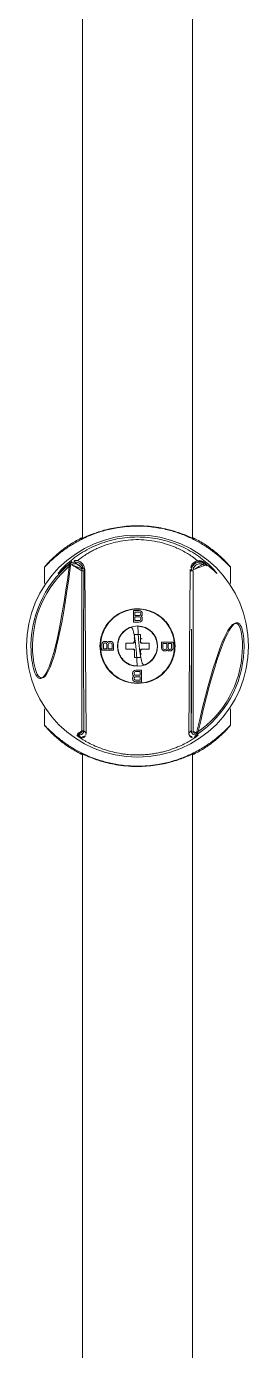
# Model space of a CAD drawing. Extents: x 16296675219 to 16296676413, y -37409617825 to -37409616950.
# Drawn here: x 16296675867 to 16296675905.6, y -37409617394.6 to -37409617164.5 of the extents above; entities that cross this region are included whole.
import ezdxf

# ---------------------------------------------------------------- set-up
doc = ezdxf.new("R2010")
doc.units = 0
doc.header["$LTSCALE"] = 10
doc.header["$MEASUREMENT"] = 0
doc.layers.get('0').update_dxf_attribs({"linetype": 'CONTINUOUS'})

# ---------------------------------------------------------------- blocks, each defined once
blk = doc.blocks.new('A$C740E48B8')
at = {"color": 7, "linetype": 'Continuous', "lineweight": 15}
for p, q in [((31.52, 676.6), (31.52, 472.33)), ((50.62, 472.33), (50.62, 676.6)), ((24.92, 467.35), (24.92, 464.47)), ((29.26, 467.84), (29.57, 468.18)), ((52.58, 468.18), (52.88, 467.84)), ((57.22, 464.47), (57.22, 467.35)), ((31.41, 466.69), (31.42, 466.69)), ((31.72, 466.68), (31.7, 453.58)), ((31.72, 466.68), (31.89, 466.87)), ((32.15, 438.46), (31.89, 466.87)), ((50, 438.46), (50.25, 466.87)), ((50.25, 466.87), (50.42, 466.68)), ((41.36, 459.76), (40.36, 459.76)), ((40.36, 457.75), (40.36, 459.76)), ((40.61, 459.5), (41.4, 459.5)), ((40.61, 458.9), (40.61, 459.5)), ((41.4, 458.9), (40.61, 458.9)), ((40.61, 458.01), (40.61, 458.65)), ((40.61, 458.65), (41.4, 458.65)), ((41.4, 458.01), (40.61, 458.01)), ((41.57, 459.72), (41.36, 459.76)), ((41.4, 459.5), (41.53, 459.46)), ((41.53, 458.95), (41.4, 458.9)), ((41.4, 458.65), (41.53, 458.6)), ((41.53, 458.05), (41.4, 458.01)), ((41.53, 459.46), (41.61, 459.37)), ((41.61, 459.03), (41.53, 458.95)), ((41.53, 458.6), (41.61, 458.52)), ((41.61, 458.13), (41.53, 458.05)), ((41.74, 459.59), (41.57, 459.72)), ((41.74, 457.92), (41.57, 457.79)), ((41.61, 459.37), (41.65, 459.25)), ((41.65, 459.16), (41.61, 459.03)), ((41.61, 458.52), (41.65, 458.39)), ((41.65, 458.26), (41.61, 458.13)), ((41.65, 459.25), (41.65, 459.16)), ((41.65, 458.78), (41.74, 458.82)), ((41.74, 458.73), (41.65, 458.78)), ((41.65, 458.39), (41.65, 458.26)), ((41.86, 459.42), (41.74, 459.59)), ((41.74, 458.82), (41.86, 458.99)), ((41.74, 458.73), (41.86, 458.56)), ((41.86, 458.09), (41.74, 457.92)), ((41.91, 459.29), (41.86, 459.42)), ((41.86, 458.99), (41.91, 459.12)), ((41.86, 458.56), (41.91, 458.43)), ((41.91, 458.22), (41.86, 458.09)), ((41.91, 459.12), (41.91, 459.29)), ((41.91, 458.43), (41.91, 458.22)), ((41.36, 457.75), (40.36, 457.75)), ((41.07, 457.03), (41.12, 457.03)), ((41.57, 457.79), (41.36, 457.75)), ((31.7, 453.58), (31.72, 438.86)), ((34.93, 454.08), (34.89, 453.87)), ((34.89, 453.87), (34.89, 452.86)), ((35.06, 454.25), (34.93, 454.08)), ((35.23, 454.37), (35.06, 454.25)), ((35.15, 453.91), (35.19, 454.04)), ((35.15, 453.12), (35.15, 453.91)), ((35.19, 454.04), (35.27, 454.12)), ((35.36, 454.41), (35.23, 454.37)), ((35.27, 454.12), (35.4, 454.16)), ((35.53, 454.41), (35.36, 454.41)), ((35.4, 454.16), (35.49, 454.16)), ((35.49, 454.16), (35.62, 454.12)), ((35.66, 454.37), (35.53, 454.41)), ((35.62, 454.12), (35.7, 454.04)), ((35.83, 454.25), (35.66, 454.37)), ((35.7, 454.04), (35.74, 453.91)), ((35.74, 453.91), (35.74, 453.12)), ((35.87, 454.16), (35.83, 454.25)), ((35.92, 454.25), (35.87, 454.16)), ((35.92, 454.25), (36.09, 454.37)), ((36, 453.91), (36.04, 454.04)), ((36, 453.12), (36, 453.91)), ((36.04, 454.04), (36.13, 454.12)), ((36.09, 454.37), (36.22, 454.41)), ((36.13, 454.12), (36.26, 454.16)), ((36.22, 454.41), (36.43, 454.41)), ((36.26, 454.16), (36.39, 454.16)), ((36.39, 454.16), (36.51, 454.12)), ((36.43, 454.41), (36.56, 454.37)), ((36.51, 454.12), (36.6, 454.04)), ((36.56, 454.37), (36.73, 454.25)), ((36.6, 454.04), (36.64, 453.91)), ((36.64, 453.91), (36.64, 453.12)), ((36.73, 454.25), (36.86, 454.08)), ((36.86, 454.08), (36.9, 453.87)), ((36.9, 453.87), (36.9, 452.86)), ((39.07, 454.08), (40.27, 454.08)), ((39.07, 453.08), (39.07, 454.08)), ((40.57, 454.38), (40.57, 455.58)), ((40.57, 455.58), (41.07, 455.58)), ((41.07, 455.58), (41.57, 455.58)), ((41.57, 455.58), (41.57, 454.33)), ((41.82, 454.08), (43.07, 454.08)), ((43.07, 454.08), (43.07, 453.08)), ((45.24, 453.29), (45.24, 454.29)), ((45.24, 454.29), (47.25, 454.29)), ((45.28, 453.08), (45.24, 453.29)), ((45.5, 454.04), (46.14, 454.04)), ((45.5, 453.24), (45.5, 454.04)), ((46.14, 454.04), (46.14, 453.24)), ((46.4, 454.04), (46.99, 454.04)), ((46.4, 453.24), (46.4, 454.04)), ((46.99, 454.04), (46.99, 453.24)), ((47.21, 453.08), (47.25, 453.29)), ((47.25, 453.29), (47.25, 454.29)), ((36.9, 452.86), (34.89, 452.86)), ((35.74, 453.12), (35.15, 453.12)), ((36.64, 453.12), (36, 453.12)), ((40.32, 453.08), (39.07, 453.08)), ((40.57, 451.58), (40.57, 452.83)), ((41.07, 451.58), (40.57, 451.58)), ((41.57, 451.58), (41.07, 451.58)), ((41.57, 452.83), (41.57, 451.58)), ((43.07, 453.08), (41.82, 453.08)), ((45.41, 452.91), (45.28, 453.08)), ((45.58, 452.78), (45.41, 452.91)), ((45.54, 453.12), (45.5, 453.24)), ((45.63, 453.04), (45.54, 453.12)), ((45.71, 452.74), (45.58, 452.78)), ((45.75, 452.99), (45.63, 453.04)), ((45.93, 452.74), (45.71, 452.74)), ((45.88, 452.99), (45.75, 452.99)), ((46.01, 453.04), (45.88, 452.99)), ((46.05, 452.78), (45.93, 452.74)), ((46.1, 453.12), (46.01, 453.04)), ((46.22, 452.91), (46.05, 452.78)), ((46.14, 453.24), (46.1, 453.12)), ((46.22, 452.91), (46.27, 452.99)), ((46.27, 452.99), (46.31, 452.91)), ((46.31, 452.91), (46.48, 452.78)), ((46.44, 453.12), (46.4, 453.24)), ((46.52, 453.04), (46.44, 453.12)), ((46.48, 452.78), (46.61, 452.74)), ((46.65, 452.99), (46.52, 453.04)), ((46.61, 452.74), (46.78, 452.74)), ((46.74, 452.99), (46.65, 452.99)), ((46.87, 453.04), (46.74, 452.99)), ((46.78, 452.74), (46.91, 452.78)), ((46.95, 453.12), (46.87, 453.04)), ((46.91, 452.78), (47.08, 452.91)), ((46.99, 453.24), (46.95, 453.12)), ((47.08, 452.91), (47.21, 453.08)), ((40.23, 448.94), (40.28, 449.07)), ((40.23, 448.72), (40.23, 448.94)), ((40.28, 448.59), (40.23, 448.72)), ((40.28, 449.07), (40.4, 449.24)), ((40.4, 449.24), (40.57, 449.36)), ((40.49, 448.89), (40.53, 449.02)), ((40.49, 448.77), (40.49, 448.89)), ((40.53, 448.64), (40.49, 448.77)), ((40.53, 449.02), (40.61, 449.11)), ((40.57, 449.36), (40.78, 449.41)), ((40.61, 449.11), (40.74, 449.15)), ((40.74, 449.15), (41.53, 449.15)), ((40.78, 449.41), (41.78, 449.41)), ((41.07, 450.13), (41.02, 450.13)), ((41.53, 449.15), (41.53, 448.51)), ((41.78, 449.41), (41.78, 447.4)), ((40.28, 448.17), (40.23, 448.04)), ((40.23, 448.04), (40.23, 447.87)), ((40.23, 447.87), (40.28, 447.74)), ((40.4, 448.42), (40.28, 448.59)), ((40.4, 448.34), (40.28, 448.17)), ((40.28, 447.74), (40.4, 447.57)), ((40.4, 448.42), (40.49, 448.38)), ((40.49, 448.38), (40.4, 448.34)), ((40.4, 447.57), (40.57, 447.44)), ((40.49, 448), (40.53, 448.12)), ((40.49, 447.91), (40.49, 448)), ((40.53, 447.78), (40.49, 447.91)), ((40.61, 448.55), (40.53, 448.64)), ((40.53, 448.12), (40.61, 448.21)), ((40.61, 447.7), (40.53, 447.78)), ((40.57, 447.44), (40.78, 447.4)), ((40.74, 448.51), (40.61, 448.55)), ((40.61, 448.21), (40.74, 448.25)), ((40.74, 447.65), (40.61, 447.7)), ((41.53, 448.51), (40.74, 448.51)), ((40.74, 448.25), (41.53, 448.25)), ((41.53, 447.65), (40.74, 447.65)), ((40.78, 447.4), (41.78, 447.4)), ((41.53, 448.25), (41.53, 447.65)), ((24.92, 442.69), (24.92, 439.81)), ((57.22, 439.8), (57.22, 442.69)), ((30.63, 438.28), (30.79, 438.52)), ((31.23, 437.72), (30.63, 438.28)), ((32.15, 438.46), (31.72, 438.86)), ((32.15, 438.46), (32.08, 438.09)), ((50.42, 438.86), (50, 438.46)), ((51.51, 438.28), (50.92, 437.72)), ((51.35, 438.52), (51.51, 438.28)), ((31.52, 434.82), (31.52, 129.65)), ((50.62, 129.65), (50.62, 434.82))]:
    blk.add_line(p, q, dxfattribs=at)
at = {"color": 7, "linetype": 'Continuous', "lineweight": 15, "flags": 128}
for points in [[(31.42, 438.85), (31.41, 442.33), (31.4, 445.81), (31.4, 449.29), (31.39, 452.77), (31.39, 456.25), (31.4, 459.73), (31.4, 463.21), (31.41, 466.69)], [(50.73, 466.69), (50.74, 463.21), (50.74, 459.73), (50.75, 456.25), (50.75, 452.77), (50.74, 449.29), (50.74, 445.81), (50.73, 442.33), (50.72, 438.85)]]:
    blk.add_lwpolyline(points, dxfattribs=at)
at = {"color": 7, "linetype": 'Continuous', "lineweight": 15}
for radius in [19.3, 6.43, 3.5]:
    blk.add_circle((41.07, 453.58), radius, dxfattribs=at)
for centre, radius, start, end in [((41.07, 453.58), 18.52, 129.6336, 235.6854), ((41.07, 453.58), 18.24, 129.6336, 235.6854), ((41.07, 453.58), 18.24, 304.3146, 50.3664), ((41.07, 453.58), 18.52, 304.3146, 50.3664), ((41.07, 453.58), 6.5, 269.9126, 270.001), ((50.66, 440.97), 2.12, 263.4116, 271.7713)]:
    blk.add_arc(centre, radius, start, end, dxfattribs=at)
for points, knots in [([(31.52, 472.45), (31.16, 472.28), (30.14, 471.78), (28.65, 470.8), (27.08, 469.58), (25.99, 468.53), (25.31, 467.82), (24.97, 467.41), (24.88, 467.28), (25.05, 467.45), (25.44, 467.85), (26.09, 468.49), (27.16, 469.45), (28.76, 470.66), (30.74, 471.88), (32.92, 472.9), (35.22, 473.68), (37.3, 474.14), (39.28, 474.39), (41.25, 474.47), (43.43, 474.35), (45.72, 473.98), (47.88, 473.38), (49.9, 472.6), (51.77, 471.66), (53.53, 470.55), (55.09, 469.36), (56.18, 468.36), (56.84, 467.71), (57.17, 467.36), (57.26, 467.29), (57.08, 467.52), (56.62, 468.04), (55.8, 468.89), (54.52, 470.02), (52.79, 471.32), (51.32, 472.1), (50.62, 472.47)], [0, 0, 0, 0, 0.016817, 0.047324, 0.083181, 0.120041, 0.143875, 0.168283, 0.192162, 0.21693, 0.238279, 0.26007, 0.294309, 0.329513, 0.364621, 0.400703, 0.428964, 0.457986, 0.478738, 0.499873, 0.527273, 0.555577, 0.582956, 0.611009, 0.641001, 0.671604, 0.70743, 0.744295, 0.767666, 0.791611, 0.815021, 0.839267, 0.865478, 0.892441, 0.928628, 0.965842, 1, 1, 1, 1]), ([(50.62, 472.38), (50.78, 472.29), (51.09, 472.11), (50.35, 472.46), (48.8, 473.13), (46.36, 473.92), (43.6, 474.41), (40.71, 474.54), (37.92, 474.34), (35.1, 473.72), (32.81, 472.92), (31.43, 472.29), (31.03, 472.11), (31.41, 472.31), (31.52, 472.37)], [0, 0, 0, 0, 0.08063, 0.165307, 0.25153, 0.346505, 0.444724, 0.502748, 0.591528, 0.680133, 0.773349, 0.871881, 0.964696, 1, 1, 1, 1]), ([(29.57, 468.18), (28.93, 467.66), (27.79, 466.72), (27.15, 466.07), (27.33, 466.37), (28.43, 467.6), (30.61, 469.43), (33.74, 471.17), (37.35, 472.3), (41.08, 472.67), (44.8, 472.29), (48.41, 471.17), (51.53, 469.43), (53.71, 467.6), (54.81, 466.37), (54.99, 466.07), (54.35, 466.72), (53.21, 467.66), (52.58, 468.18)], [0, 0, 0, 0, 0.066941, 0.120808, 0.172156, 0.234385, 0.307952, 0.379537, 0.442933, 0.500082, 0.557385, 0.62063, 0.692197, 0.765567, 0.827717, 0.879132, 0.932981, 1, 1, 1, 1]), ([(30.58, 468.41), (30.88, 468.64), (31.4, 469.04), (32.21, 469.57), (32.92, 469.99), (33.62, 470.36), (34.63, 470.82), (35.96, 471.31), (37.66, 471.76), (39.43, 472.04), (41.26, 472.13), (43.12, 471.99), (44.99, 471.65), (46.86, 471.09), (48.38, 470.44), (49.53, 469.81), (50.42, 469.26), (51.09, 468.78), (51.45, 468.49), (51.56, 468.41)], [0, 0, 0, 0, 0.0638376, 0.1115071, 0.1465599, 0.1852827, 0.2227309, 0.2968982, 0.3665901, 0.4369417, 0.5069515, 0.5771525, 0.6524629, 0.7315465, 0.8186906, 0.8705252, 0.9180428, 0.9758865, 1, 1, 1, 1]), ([(29.65, 468.26), (29.44, 468.02), (29.22, 467.77), (29.08, 467.56), (29.08, 467.55)], [0, 0, 0, 0, 0.97002, 1, 1, 1, 1]), ([(29.26, 467.84), (29.37, 467.92), (29.61, 468.09), (30.03, 468.19), (30.46, 468.19), (30.87, 468.06), (31.22, 467.82), (31.5, 467.49), (31.68, 467.1), (31.71, 466.82), (31.72, 466.68)], [0, 0, 0, 0, 0.125957, 0.251124, 0.375855, 0.500342, 0.624839, 0.749586, 0.874618, 1, 1, 1, 1]), ([(31.41, 466.69), (31.4, 466.8), (31.39, 467.03), (31.24, 467.34), (31.02, 467.61), (30.73, 467.8), (30.4, 467.9), (30.05, 467.91), (29.72, 467.82), (29.53, 467.69), (29.44, 467.62)], [0, 0, 0, 0, 0.123395, 0.249265, 0.375367, 0.499788, 0.624284, 0.750505, 0.876494, 1, 1, 1, 1]), ([(31.89, 466.87), (31.88, 466.96), (31.87, 467.14), (31.77, 467.48), (31.57, 467.85), (31.25, 468.17), (30.89, 468.36), (30.53, 468.45), (30.06, 468.46), (29.76, 468.29), (29.57, 468.18)], [0, 0, 0, 0, 0.0712883, 0.1411767, 0.2762712, 0.404211, 0.5280843, 0.6482495, 0.7658752, 1, 1, 1, 1]), ([(29.57, 468.18), (29.59, 468.2), (29.64, 468.23), (29.7, 468.24), (29.74, 468.25)], [0, 0, 0, 0, 0.475523, 1, 1, 1, 1]), ([(51.26, 468.34), (51.11, 468.27), (50.84, 468.13), (50.51, 467.76), (50.3, 467.33), (50.27, 467.02), (50.25, 466.87)], [0, 0, 0, 0, 0.287229, 0.534596, 0.772434, 1, 1, 1, 1]), ([(50.42, 466.68), (50.43, 466.82), (50.46, 467.1), (50.64, 467.5), (50.92, 467.82), (51.27, 468.06), (51.68, 468.19), (52.11, 468.19), (52.53, 468.08), (52.77, 467.92), (52.88, 467.84)], [0, 0, 0, 0, 0.125835, 0.250954, 0.37565, 0.500104, 0.624607, 0.749409, 0.874514, 1, 1, 1, 1]), ([(52.7, 467.62), (52.61, 467.69), (52.42, 467.82), (52.08, 467.91), (51.73, 467.9), (51.4, 467.8), (51.12, 467.6), (50.9, 467.34), (50.75, 467.03), (50.74, 466.8), (50.73, 466.69)], [0, 0, 0, 0, 0.124853, 0.251983, 0.378761, 0.503335, 0.627713, 0.753206, 0.877902, 1, 1, 1, 1]), ([(52.08, 468.38), (51.98, 468.4), (51.77, 468.45), (51.45, 468.41), (51.23, 468.32), (51.13, 468.28)], [0, 0, 0, 0, 0.330451, 0.664489, 1, 1, 1, 1]), ([(52.58, 468.18), (52.38, 468.29), (52.07, 468.45), (51.61, 468.45), (51.37, 468.38), (51.26, 468.34)], [0, 0, 0, 0, 0.498023, 0.752741, 1, 1, 1, 1]), ([(52.4, 468.25), (52.4, 468.25), (52.44, 468.25), (52.5, 468.23), (52.55, 468.2), (52.58, 468.18)], [0, 0, 0, 0, 0.0187845, 0.5334095, 1, 1, 1, 1]), ([(53.07, 467.55), (53.06, 467.56), (52.93, 467.76), (52.71, 468.01), (52.5, 468.26)], [0, 0, 0, 0, 0.0275666, 1, 1, 1, 1]), ([(41.07, 447.08), (41.76, 447.14), (43.14, 447.27), (45.01, 448.26), (46.53, 449.78), (47.42, 451.67), (47.69, 453.71), (47.37, 455.64), (46.41, 457.48), (44.86, 459.02), (42.94, 459.9), (40.94, 460.14), (39.08, 459.86), (37.28, 458.98), (35.77, 457.55), (34.78, 455.7), (34.44, 453.62), (34.73, 451.66), (35.57, 449.9), (36.94, 448.4), (38.83, 447.3), (40.33, 447.15), (41.06, 447.08)], [0, 0, 0, 0, 0.049549, 0.098983, 0.151521, 0.206895, 0.247707, 0.297776, 0.347582, 0.403801, 0.462145, 0.500093, 0.547721, 0.595211, 0.646388, 0.704244, 0.752519, 0.798184, 0.84373, 0.892489, 0.947453, 1, 1, 1, 1]), ([(41.02, 450.13), (40.59, 450.18), (39.92, 450.26), (39.13, 450.7), (38.6, 451.14), (38.16, 451.69), (37.75, 452.48), (37.54, 453.6), (37.71, 454.47), (37.87, 454.87), (37.88, 454.88), (37.89, 454.9), (37.93, 455.01), (38.13, 455.43), (38.66, 456.14), (39.72, 456.87), (40.62, 456.97), (41.07, 457.03)], [0, 0, 0, 0, 0.119879, 0.185044, 0.250209, 0.31184, 0.37861, 0.500397, 0.620277, 0.620357, 0.62097, 0.622659, 0.629023, 0.653691, 0.750455, 0.875228, 1, 1, 1, 1]), ([(41.12, 457.03), (41.57, 456.97), (42.47, 456.85), (43.6, 456.04), (44.35, 454.9), (44.61, 453.55), (44.33, 452.21), (43.56, 451.07), (42.42, 450.28), (41.52, 450.18), (41.07, 450.13)], [0, 0, 0, 0, 0.125, 0.25, 0.375, 0.5, 0.625, 0.75, 0.875, 1, 1, 1, 1]), ([(40.57, 454.38), (40.57, 454.36), (40.57, 454.32), (40.54, 454.24), (40.49, 454.16), (40.41, 454.11), (40.33, 454.08), (40.29, 454.08), (40.27, 454.08)], [0, 0, 0, 0, 0.13014, 0.256264, 0.496345, 0.739851, 0.86786, 1, 1, 1, 1]), ([(40.57, 454.98), (40.55, 454.98), (40.46, 454.96), (40.38, 454.9), (40.31, 454.85)], [0, 0, 0, 0, 0.201533, 1, 1, 1, 1]), ([(41.86, 454.85), (41.86, 454.85), (41.77, 454.92), (41.67, 454.95), (41.57, 454.98)], [0, 0, 0, 0, 0.094943, 1, 1, 1, 1]), ([(41.82, 454.08), (41.8, 454.08), (41.77, 454.08), (41.71, 454.1), (41.64, 454.15), (41.59, 454.22), (41.57, 454.28), (41.57, 454.31), (41.57, 454.33)], [0, 0, 0, 0, 0.1321513, 0.2602193, 0.5038599, 0.7437714, 0.8698758, 1, 1, 1, 1]), ([(40.32, 453.08), (40.34, 453.08), (40.37, 453.08), (40.43, 453.06), (40.5, 453.01), (40.55, 452.94), (40.57, 452.88), (40.57, 452.85), (40.57, 452.83)], [0, 0, 0, 0, 0.1305742, 0.2571433, 0.4980265, 0.740861, 0.868423, 1, 1, 1, 1]), ([(41.57, 452.83), (41.57, 452.85), (41.57, 452.88), (41.59, 452.94), (41.64, 453.01), (41.71, 453.06), (41.77, 453.08), (41.8, 453.08), (41.82, 453.08)], [0, 0, 0, 0, 0.132514, 0.261302, 0.507439, 0.745027, 0.870368, 1, 1, 1, 1]), ([(41.57, 452.18), (41.62, 452.19), (41.73, 452.22), (41.81, 452.28), (41.85, 452.32)], [0, 0, 0, 0, 0.522969, 1, 1, 1, 1]), ([(50.62, 434.7), (50.98, 434.88), (52, 435.37), (53.49, 436.36), (55.06, 437.58), (56.15, 438.62), (56.83, 439.34), (57.17, 439.74), (57.26, 439.87), (57.09, 439.71), (56.7, 439.31), (56.05, 438.67), (54.98, 437.71), (53.38, 436.49), (51.4, 435.28), (49.22, 434.26), (46.92, 433.48), (44.84, 433.01), (42.86, 432.77), (40.89, 432.69), (38.71, 432.8), (36.42, 433.18), (34.26, 433.78), (32.24, 434.55), (30.37, 435.5), (28.61, 436.6), (27.05, 437.8), (25.96, 438.79), (25.3, 439.45), (24.97, 439.79), (24.88, 439.86), (25.06, 439.64), (25.52, 439.11), (26.34, 438.27), (27.62, 437.13), (29.36, 435.84), (30.82, 435.06), (31.52, 434.68)], [0, 0, 0, 0, 0.016817, 0.047324, 0.083181, 0.120041, 0.143875, 0.168283, 0.192162, 0.21693, 0.238279, 0.26007, 0.294309, 0.329513, 0.364621, 0.400703, 0.428964, 0.457986, 0.478738, 0.499873, 0.527273, 0.555577, 0.582956, 0.611009, 0.641001, 0.671604, 0.70743, 0.744295, 0.767666, 0.791611, 0.815021, 0.839267, 0.865478, 0.892441, 0.928628, 0.965842, 1, 1, 1, 1]), ([(50.92, 437.72), (51.07, 437.81), (51.37, 437.99), (51.59, 438.1), (51.61, 438.09), (51.42, 437.93), (51.04, 437.66), (50.48, 437.29), (49.7, 436.83), (48.85, 436.4), (48.04, 436.05), (47.34, 435.78), (46.58, 435.52), (45.77, 435.28), (44.93, 435.08), (44.06, 434.91), (43.15, 434.78), (42.15, 434.7), (40.91, 434.66), (39.72, 434.71), (38.66, 434.83), (37.62, 434.99), (36.37, 435.27), (34.98, 435.7), (33.7, 436.21), (32.75, 436.67), (32.08, 437.04), (31.63, 437.31), (31.24, 437.56), (30.88, 437.81), (30.61, 438.01), (30.51, 438.11), (30.62, 438.07), (30.88, 437.92), (31.13, 437.78), (31.23, 437.72)], [0, 0, 0, 0, 0.034699, 0.070333, 0.10506, 0.140863, 0.174746, 0.209385, 0.248297, 0.288035, 0.310675, 0.333466, 0.356748, 0.38021, 0.402722, 0.425422, 0.448753, 0.47232, 0.500028, 0.539364, 0.559579, 0.579947, 0.619261, 0.659565, 0.702005, 0.74547, 0.768571, 0.791844, 0.815707, 0.839805, 0.874308, 0.909777, 0.944301, 0.979859, 1, 1, 1, 1]), ([(31.72, 438.86), (31.72, 438.8), (31.71, 438.67), (31.63, 438.49), (31.5, 438.35), (31.35, 438.24), (31.18, 438.17), (30.99, 438.15), (30.8, 438.18), (30.69, 438.25), (30.63, 438.28)], [0, 0, 0, 0, 0.131506, 0.256308, 0.378567, 0.500168, 0.621749, 0.743947, 0.868643, 1, 1, 1, 1]), ([(31.42, 438.85), (31.41, 438.81), (31.41, 438.73), (31.36, 438.63), (31.29, 438.55), (31.2, 438.49), (31.1, 438.45), (31, 438.44), (30.89, 438.46), (30.82, 438.5), (30.79, 438.52)], [0, 0, 0, 0, 0.135424, 0.2592112, 0.3809856, 0.5028453, 0.62376, 0.7447132, 0.8679593, 1, 1, 1, 1]), ([(31.23, 437.72), (31.29, 437.7), (31.42, 437.65), (31.6, 437.67), (31.76, 437.73), (31.88, 437.82), (31.99, 437.93), (32.05, 438.03), (32.08, 438.09)], [0, 0, 0, 0, 0.242318, 0.491644, 0.629143, 0.768709, 0.882617, 1, 1, 1, 1]), ([(50, 438.46), (50, 438.39), (50, 438.29), (50.03, 438.16), (50.06, 438.11), (50.06, 438.09)], [0, 0, 0, 0, 0.518505, 0.823667, 1, 1, 1, 1]), ([(50.06, 438.09), (50.11, 438.01), (50.23, 437.81), (50.55, 437.63), (50.77, 437.69), (50.92, 437.72)], [0, 0, 0, 0, 0.168035, 0.474406, 1, 1, 1, 1]), ([(51.51, 438.28), (51.45, 438.25), (51.34, 438.18), (51.15, 438.15), (50.96, 438.17), (50.79, 438.24), (50.64, 438.35), (50.52, 438.49), (50.43, 438.67), (50.42, 438.8), (50.42, 438.86)], [0, 0, 0, 0, 0.131829, 0.256714, 0.378958, 0.500541, 0.622137, 0.744349, 0.868963, 1, 1, 1, 1]), ([(51.35, 438.52), (51.32, 438.5), (51.25, 438.46), (51.14, 438.44), (51.03, 438.45), (50.93, 438.49), (50.85, 438.55), (50.78, 438.63), (50.73, 438.74), (50.73, 438.81), (50.72, 438.85)], [0, 0, 0, 0, 0.1336, 0.257459, 0.37891, 0.500128, 0.621564, 0.742713, 0.865977, 1, 1, 1, 1]), ([(31.52, 434.78), (31.36, 434.87), (31.05, 435.05), (31.79, 434.69), (33.34, 434.03), (35.78, 433.24), (38.54, 432.75), (41.43, 432.61), (44.22, 432.82), (47.04, 433.43), (49.33, 434.24), (50.71, 434.87), (51.12, 435.05), (50.73, 434.84), (50.62, 434.79)], [0, 0, 0, 0, 0.08063, 0.165307, 0.25153, 0.346505, 0.444724, 0.502748, 0.591528, 0.680133, 0.773349, 0.871881, 0.964696, 1, 1, 1, 1])]:
    blk.add_open_spline(points, degree=3, knots=knots, dxfattribs=at)
for points in [[(29.26, 467.84), (29.26, 467.84), (29.27, 467.83), (29.31, 467.78), (29.37, 467.71), (29.41, 467.65), (29.44, 467.62)], [(52.7, 467.62), (52.73, 467.65), (52.77, 467.71), (52.83, 467.78), (52.87, 467.83), (52.88, 467.84), (52.88, 467.84)], [(31.42, 466.69), (31.46, 466.69), (31.53, 466.69), (31.63, 466.69), (31.7, 466.68), (31.71, 466.68), (31.72, 466.68)], [(50.42, 466.68), (50.43, 466.68), (50.44, 466.68), (50.51, 466.69), (50.61, 466.69), (50.69, 466.69), (50.73, 466.69)], [(50.42, 438.86), (50.43, 443.5), (50.45, 452.77), (50.43, 462.04), (50.42, 466.68)], [(31.42, 438.85), (31.45, 438.85), (31.53, 438.85), (31.63, 438.85), (31.7, 438.86), (31.72, 438.86), (31.72, 438.86)]]:
    blk.add_open_spline(points, degree=3, dxfattribs=at)

msp = doc.modelspace()

# ---------------------------------------------------------------- block references
msp.add_blockref('A$C740E48B8', (16296675845.19487, -37409617725.75235))

doc.saveas('drawing.dxf')
